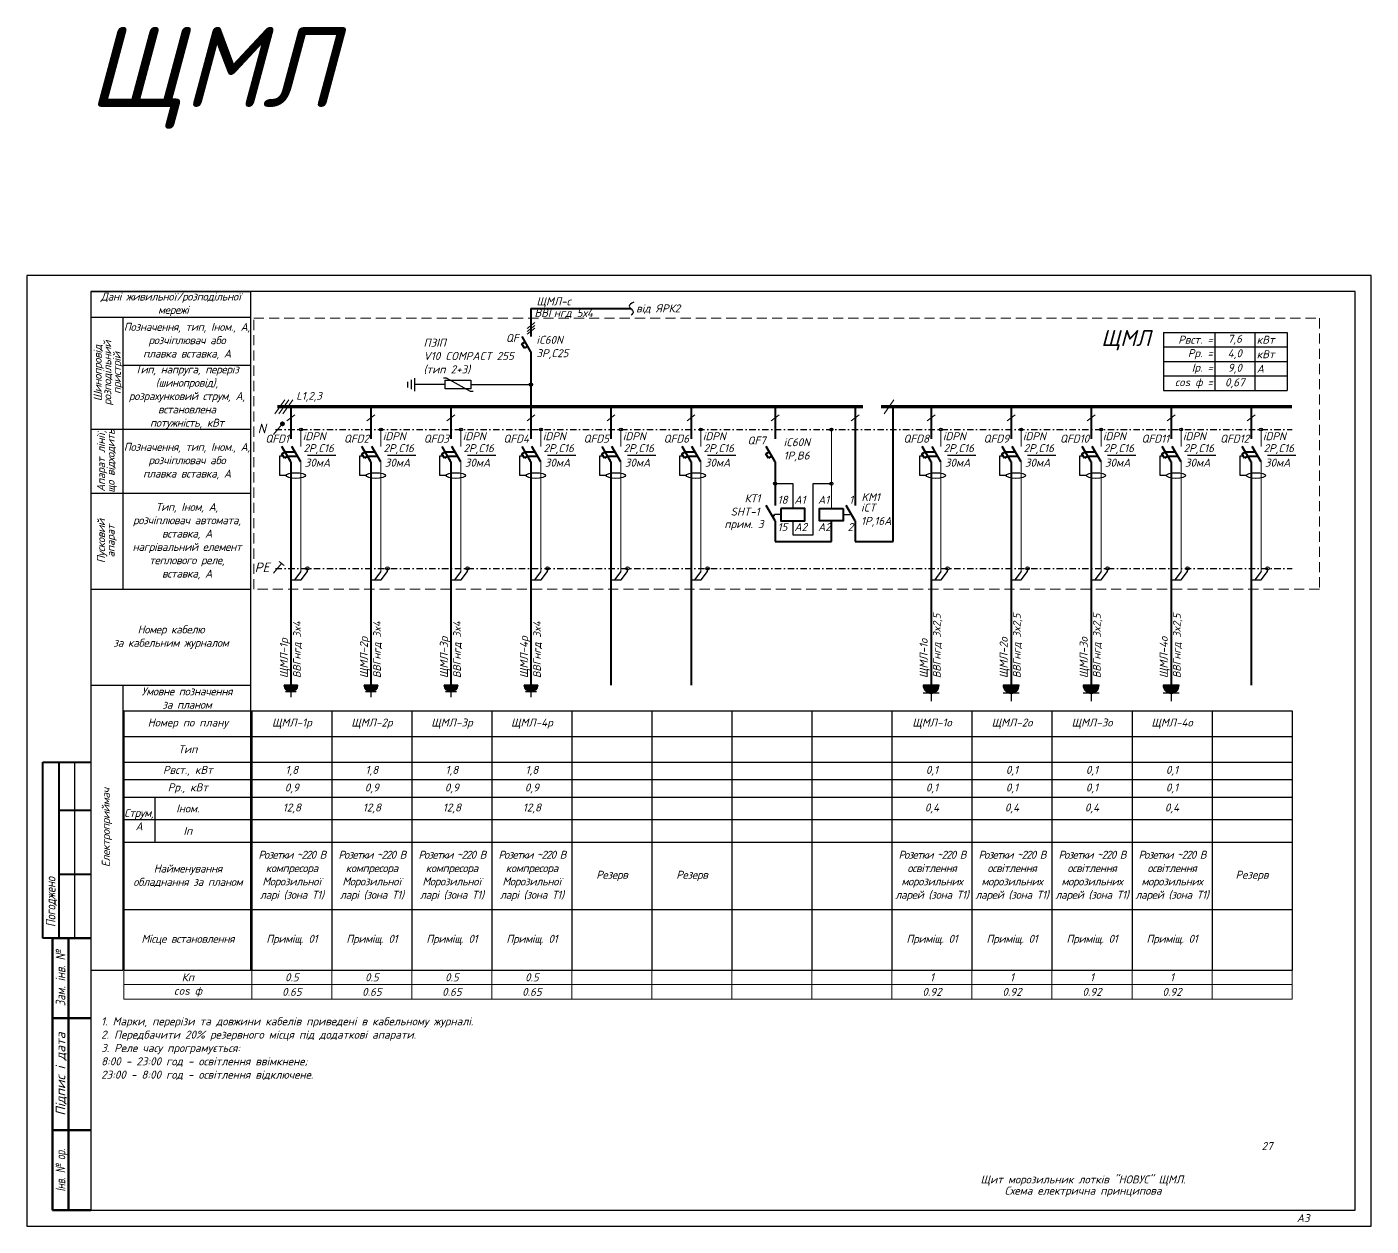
# Model space of a CAD drawing. Header units: millimetres. Extents: x -122434 to 1506205, y -201405 to 386015.
# Drawn here: x 542675 to 584675, y 4389 to 41857 of the extents above; entities that cross this region are included whole.
import ezdxf
from ezdxf.enums import TextEntityAlignment as Align

# ---------------------------------------------------------------- set-up
doc = ezdxf.new("R2010")
doc.units = ezdxf.units.MM
doc.linetypes.add('DASHDOTX2', pattern=[2, 1, -0.5, 0, -0.5])
doc.linetypes.add('DASHED', pattern=[9.525, 6.35, -3.175])
doc.layers.get('Defpoints').update_dxf_attribs({"color": 4})
doc.layers.add('Рамка внешняя', color=4, linetype='Continuous', lineweight=30, plot=False)
doc.layers.add('Схема', color=7, linetype='Continuous')
doc.styles.add('GOST 2.304', font='isocpeui.ttf')
doc.styles.add('ICO', font='isocpeui.ttf')
doc.styles.add('ГОСТ 2.304', font='isocpeui.ttf')
doc.styles.add('СГЕНЕРИР_СТИЛЬ_7', font='isocpeui.ttf')

# ---------------------------------------------------------------- blocks, each defined once
blk = doc.blocks.new('Roz_11')
blk.add_hatch(color=256).paths.add_polyline_path([(-2.5, 0), (2.5, 0, 1)])
for p, q in [((0, 2.5), (0, 5)), ((-2.5, 2.5), (2.5, 2.5)), ((-2.5, 0), (2.5, 0))]:
    blk.add_line(p, q)
blk.add_arc((0, 0), 2.5, 0, 180)
blk = doc.blocks.new('*T16')
at = {"color": 0, "linetype": 'ByBlock', "lineweight": -2, "transparency": 16777216}
for p, q in [((0, 0), (36500, 0)), ((0, 0), (0, -8100)), ((4000, 0), (4000, -8100)), ((6500, 0), (6500, -8100)), ((9000, 0), (9000, -8100)), ((11500, 0), (11500, -8100)), ((14000, 0), (14000, -8100)), ((16500, 0), (16500, -8100)), ((19000, 0), (19000, -8100)), ((21500, 0), (21500, -8100)), ((24000, 0), (24000, -8100)), ((26500, 0), (26500, -8100)), ((29000, 0), (29000, -8100)), ((31500, 0), (31500, -8100)), ((34000, 0), (34000, -8100)), ((36500, 0), (36500, -8100)), ((0, -800), (36500, -800)), ((0, -1600), (36500, -1600)), ((0, -2150), (36500, -2150)), ((0, -2700), (36500, -2700)), ((0, -3400), (36500, -3400)), ((0, -4100), (36500, -4100)), ((0, -6212), (36500, -6212)), ((0, -8100), (36500, -8100))]:
    blk.add_line(p, q, dxfattribs=at)
at = {"layer": 'Defpoints', "color": 8, "linetype": 'ByBlock', "lineweight": 0, "transparency": 16777216}
for p, q in [((0, -8100), (0, -9006)), ((4000, -8100), (4000, -9006)), ((6500, -8100), (6500, -9006)), ((9000, -8100), (9000, -9006)), ((11500, -8100), (11500, -9006)), ((14000, -8100), (14000, -9006)), ((16500, -8100), (16500, -9006)), ((19000, -8100), (19000, -9006)), ((21500, -8100), (21500, -9006)), ((24000, -8100), (24000, -9006)), ((26500, -8100), (26500, -9006)), ((29000, -8100), (29000, -9006)), ((31500, -8100), (31500, -9006)), ((34000, -8100), (34000, -9006)), ((36500, -8100), (36500, -9006)), ((0, -8553), (36500, -8553)), ((0, -9006), (36500, -9006))]:
    blk.add_line(p, q, dxfattribs=at)
at = {"color": 0, "transparency": 16777216, "char_height": 250, "attachment_point": 5, "style": 'GOST 2.304'}
for s, insert, width in [('Номер по плану', (2000, -400), 3880), ('ЩМЛ-1р', (5250, -400), 2380), ('ЩМЛ-2р', (7750, -400), 2380), ('ЩМЛ-3р', (10250, -400), 2380), ('ЩМЛ-4р', (12750, -400), 2380), ('ЩМЛ-1о', (25250, -400), 2380), ('ЩМЛ-2о', (27750, -400), 2380), ('ЩМЛ-3о', (30250, -400), 2380), ('ЩМЛ-4о', (32750, -400), 2380), ('Тип', (2000, -1200), 3880), ('Рвст., кВт', (2000, -1875), 3880), ('1,8', (5250, -1875), 2380), ('1,8', (7750, -1875), 2380), ('1,8', (10250, -1875), 2380), ('1,8', (12750, -1875), 2380), ('0,1', (25250, -1875), 2380), ('0,1', (27750, -1875), 2380), ('0,1', (30250, -1875), 2380), ('0,1', (32750, -1875), 2380), ('Рр., кВт', (2000, -2425), 3880), ('0,9', (5250, -2425), 2380), ('0,9', (7750, -2425), 2380), ('0,9', (10250, -2425), 2380), ('0,9', (12750, -2425), 2380), ('0,1', (25250, -2425), 2380), ('0,1', (27750, -2425), 2380), ('0,1', (30250, -2425), 2380), ('0,1', (32750, -2425), 2380), ('Іном.', (2000, -3050), 3880), ('12,8', (5250, -3050), 2380), ('12,8', (7750, -3050), 2380), ('12,8', (10250, -3050), 2380), ('12,8', (12750, -3050), 2380), ('0,4', (25250, -3050), 2380), ('0,4', (27750, -3050), 2380), ('0,4', (30250, -3050), 2380), ('0,4', (32750, -3050), 2380), ('Іп', (2000, -3750), 3880), ('{\\T0.85;\\C7;Розетки ~220 В\\P\\T0.95;компресора\\PМорозильної\\Pларі (зона Т1)}', (5250, -5156), 2380), ('{\\T0.85;\\C7;Розетки ~220 В\\P\\T0.95;компресора\\PМорозильної\\Pларі (зона Т1)}', (7750, -5156), 2380), ('{\\T0.85;\\C7;Розетки ~220 В\\P\\T0.95;компресора\\PМорозильної\\Pларі (зона Т1)}', (10250, -5156), 2380), ('{\\T0.85;\\C7;Розетки ~220 В\\P\\T0.95;компресора\\PМорозильної\\Pларі (зона Т1)}', (12750, -5156), 2380), ('{\\T0.85;\\C7;Розетки ~220 В\\P\\T0.95;освітлення\\Pморозильних\\Pларей (зона Т1)}', (25250, -5156), 2380), ('{\\T0.85;\\C7;Розетки ~220 В\\P\\T0.95;освітлення\\Pморозильних\\Pларей (зона Т1)}', (27750, -5156), 2380), ('{\\T0.85;\\C7;Розетки ~220 В\\P\\T0.95;освітлення\\Pморозильних\\Pларей (зона Т1)}', (30250, -5156), 2380), ('{\\T0.85;\\C7;Розетки ~220 В\\P\\T0.95;освітлення\\Pморозильних\\Pларей (зона Т1)}', (32750, -5156), 2380), ('{\\T0.95;\\C7;Найменування обладнання за планом}', (2000, -5156), 3880), ('{\\T0.95;\\C7;Резерв}', (15250, -5156), 2380), ('{\\T0.95;\\C7;Резерв}', (17750, -5156), 2380), ('Резерв', (35250, -5156), 2380), ('{\\T0.95;\\C7;Місце встановлення}', (2000, -7156), 3880), ('{\\T0.95;\\C7;Приміщ. 01}', (5250, -7156), 2380), ('{\\T0.95;\\C7;Приміщ. 01}', (7750, -7156), 2380), ('{\\T0.95;\\C7;Приміщ. 01}', (10250, -7156), 2380), ('{\\T0.95;\\C7;Приміщ. 01}', (12750, -7156), 2380), ('{\\T0.95;\\C7;Приміщ. 01}', (25250, -7156), 2380), ('{\\T0.95;\\C7;Приміщ. 01}', (27750, -7156), 2380), ('{\\T0.95;\\C7;Приміщ. 01}', (30250, -7156), 2380), ('{\\T0.95;\\C7;Приміщ. 01}', (32750, -7156), 2380)]:
    blk.add_mtext(s, dxfattribs=dict(at, insert=insert, width=width))
at = {"color": 7, "true_color": 0xffffff, "transparency": 16777216, "char_height": 250, "attachment_point": 5, "style": 'ГОСТ 2.304'}
for s, insert, width in [('Кп', (2000, -8326), 3880), ('0.5', (5250, -8326), 2380), ('0.5', (7750, -8326), 2380), ('0.5', (10250, -8326), 2380), ('0.5', (12750, -8326), 2380), ('1', (25250, -8326), 2380), ('1', (27750, -8326), 2380), ('1', (30250, -8326), 2380), ('1', (32750, -8326), 2380), ('cos ф', (2000, -8780), 3880), ('0.65', (5250, -8780), 2380), ('0.65', (7750, -8780), 2380), ('0.65', (10250, -8780), 2380), ('0.65', (12750, -8780), 2380), ('0.92', (25250, -8780), 2380), ('0.92', (27750, -8780), 2380), ('0.92', (30250, -8780), 2380), ('0.92', (32750, -8780), 2380)]:
    blk.add_mtext(s, dxfattribs=dict(at, insert=insert, width=width))
blk = doc.blocks.new('*T17')
at = {"color": 0, "linetype": 'ByBlock', "lineweight": -2, "transparency": 16777216}
for p, q in [((0, 0), (3860, 0)), ((0, 0), (0, -1813)), ((1600, 0), (1600, -1813)), ((2850, 0), (2850, -1813)), ((3860, 0), (3860, -1813)), ((0, -453), (3860, -453)), ((0, -907), (3860, -907)), ((0, -1360), (3860, -1360)), ((0, -1813), (3860, -1813))]:
    blk.add_line(p, q, dxfattribs=at)
at = {"color": 0, "transparency": 16777216, "char_height": 250}
for s, insert, width, attachment_point, style in [('Рвст. =', (1540, -227), 1480, 6, 'GOST 2.304'), ('7,6', (2225, -227), 1130, 5, 'GOST 2.304'), ('кВт', (2910, -227), 890, 4, 'GOST 2.304'), ('Рр. =', (1540, -680), 1480, 6, 'GOST 2.304'), ('4,0', (2225, -680), 1130, 5, 'GOST 2.304'), ('кВт', (2910, -680), 890, 4, 'GOST 2.304'), ('Ір. =', (1540, -1133), 1480, 6, 'GOST 2.304'), ('9,0', (2225, -1133), 1130, 5, 'ГОСТ 2.304'), ('А', (2910, -1133), 890, 4, 'GOST 2.304'), ('сos ф =', (1540, -1587), 1480, 6, 'GOST 2.304'), ('0,67', (2225, -1587), 1130, 5, 'GOST 2.304')]:
    blk.add_mtext(s, dxfattribs=dict(at, insert=insert, width=width, attachment_point=attachment_point, style=style))
blk = doc.blocks.new('*U159')
at = {"color": 0, "lineweight": 40}
for p, q in [((0, 0), (0, -1005)), ((0, -1720), (-280, -1240)), ((311, -1720), (31, -1240)), ((-284, -1468), (-180, -1408)), ((-204, -1607), (-284, -1468)), ((-100, -1547), (-204, -1607)), ((-181, -1409), (130, -1409)), ((-100, -1547), (210, -1547))]:
    blk.add_line(p, q, dxfattribs=at)
at = {"color": 0, "lineweight": 13}
blk.add_line((-124, -441), (124, -256), dxfattribs=at)
at = {"color": 0, "lineweight": 9}
for p, q in [((311, -711), (311, -1240)), ((311, -2461), (311, -1720)), ((311, -2941), (311, -2461)), ((311, -5151), (311, -2941))]:
    blk.add_line(p, q, dxfattribs=at)
blk.add_line((516, -1512), (1402, -1512))
at = {"lineweight": 40}
for p, q in [((0, -1720), (0, -2226)), ((0, -2226), (0, -2941)), ((0, -2941), (0, -4529))]:
    blk.add_line(p, q, dxfattribs=at)
at = {"color": 0}
blk.add_lwpolyline([(-151, -2149), (-346, -2149), (-346, -1537), (-244, -1537)], dxfattribs=at)
blk.add_circle((311, -711), 46.3, dxfattribs=at)
blk.add_ellipse((153, -2149), major_axis=(-304, 0), ratio=0.29336, dxfattribs=at)
at = {"color": 0, "lineweight": 40}
blk.add_point((-37, -1659), dxfattribs=at)
at = {"lineweight": 50, "style": 'ГОСТ 2.304'}
for tag, p in [('ТYPE', (369, -1046)), ('CURRENT', (391, -1419)), ('D_CURRENT', (432, -1871))]:
    blk.add_attdef(tag, p, '', height=250, dxfattribs=at)
at = {"style": 'ГОСТ 2.304'}
blk.add_attdef('QF', text='', height=250, dxfattribs=at).set_placement((-61, -997), align=Align.MIDDLE_RIGHT)
blk = doc.blocks.new('*U4')
h = blk.add_hatch(color=256)
h.dxf.hatch_style = 1
h.paths.add_polyline_path([(175, 0, 1), (-175, 0)])
at = {"color": 0, "linetype": 'Continuous', "lineweight": 30}
for p, q in [((175, 0), (-175, 0)), ((140, 175), (-140, 175)), ((0, 175), (0, 315)), ((0, 175), (0, 315)), ((0, 175), (0, 315))]:
    blk.add_line(p, q, dxfattribs=at)
blk.add_arc((0, 0), 175, 0, 180, dxfattribs=at)
blk = doc.blocks.new('*U8')
at = {"lineweight": 40}
for p, q in [((4.94, 90), (4.94, 145)), ((4.94, 145), (19.94, 145)), ((9.94, 145), (9.94, 90)), ((9.94, 130), (19.94, 130)), ((9.94, 110), (19.94, 110)), ((19.94, 90), (4.94, 90))]:
    blk.add_line(p, q, dxfattribs=at)
at = {"lineweight": 25}
blk.add_line((14.94, 90), (14.94, 145), dxfattribs=at)
at = {"linetype": 'Continuous', "lineweight": 60}
for p, q in [((8, 5), (8, 90)), ((8, 90), (20, 90)), ((13, 5), (13, 90)), ((8, 65), (20, 65)), ((8, 30), (20, 30)), ((20, 5), (8, 5))]:
    blk.add_line(p, q, dxfattribs=at)
at = {"lineweight": 30, "ltscale": 100}
blk.add_lwpolyline([(20, 5), (415, 5), (415, 292), (20, 292)], close=True, dxfattribs=at)
at = {"layer": 'Рамка внешняя', "ltscale": 100}
blk.add_lwpolyline([(0, 0), (420, 0), (420, 297), (0, 297)], close=True, dxfattribs=at)
at = {"linetype": 'Continuous', "lineweight": 25, "style": 'СГЕНЕРИР_СТИЛЬ_7'}
for s, width, p in [('Погоджено', 0.8, (7.44, 101.27)), ('Зам. інв. №', 0.8, (10.5, 77.5)), ('Інв. № ор.', 0.7, (10.5, 17.5))]:
    blk.add_text(s, height=3, rotation=90, dxfattribs=dict(at, width=width)).set_placement(p, align=Align.MIDDLE_CENTER)
blk.add_text('Підпис і дата', height=3, rotation=90, dxfattribs=at).set_placement((10.5, 47.5), align=Align.MIDDLE_CENTER)
at = {"layer": 'Схема', "linetype": 'Continuous', "style": 'ГОСТ 2.304'}
blk.add_text('А3', height=2.5, dxfattribs=at).set_placement((396.77, 1.24))

msp = doc.modelspace()

# ---------------------------------------------------------------- linework, layer by layer
at = {"ltscale": 200}
for p, q in [((544675, 33589), (549675, 33589)), ((549675, 12389), (549675, 33589)), ((544675, 32789), (549675, 32789))]:
    msp.add_line(p, q, dxfattribs=at)
at = {"color": 7, "ltscale": 200}
for p, q in [((544675, 33589), (544675, 12389)), ((545675, 32789), (545675, 29289)), ((545675, 31289), (549675, 31289)), ((544675, 29289), (549675, 29289)), ((545675, 29289), (545675, 27289)), ((544675, 27289), (549675, 27289)), ((545675, 27289), (545675, 24289)), ((544675, 24289), (549675, 24289)), ((544675, 21289), (549675, 21289)), ((545675, 21289), (545675, 12389)), ((545675, 20489), (549675, 20489)), ((545675, 19689), (549675, 19689)), ((545675, 18889), (549675, 18889)), ((545675, 17789), (549675, 17789)), ((546675, 17789), (546675, 16389)), ((546675, 17089), (549675, 17089)), ((545675, 16389), (549675, 16389)), ((544675, 12389), (545675, 12389))]:
    msp.add_line(p, q, dxfattribs=at)
at = {"lineweight": 40, "ltscale": 200}
for p, q in [((558425, 33057), (558425, 32183)), ((558425, 33057), (561546, 33057)), ((558141, 31955), (558245, 32015)), ((558221, 31816), (558141, 31955)), ((558425, 31703), (558145, 32183)), ((558325, 31876), (558221, 31816)), ((558425, 31703), (558425, 29989)), ((566052, 28269), (566052, 26903)), ((566052, 26423), (566052, 25780)), ((567810, 25780), (567810, 26423)), ((566052, 25780), (567810, 25780)), ((550925, 25459), (550925, 21289)), ((553425, 25459), (553425, 21289)), ((555925, 25459), (555925, 21289)), ((558425, 25459), (558425, 21289)), ((560925, 25459), (560925, 21289)), ((563425, 25459), (563425, 21289)), ((570925, 25459), (570925, 21289)), ((573425, 25459), (573425, 21289)), ((575925, 25459), (575925, 21289)), ((578425, 25459), (578425, 21289)), ((580925, 25459), (580925, 21289))]:
    msp.add_line(p, q, dxfattribs=at)
at = {"lineweight": 13, "ltscale": 200}
for p, q in [((558301, 32437), (558549, 32622)), ((558301, 32345), (558549, 32530)), ((558301, 32254), (558549, 32439))]:
    msp.add_line(p, q, dxfattribs=at)
at = {"color": 7, "lineweight": 30, "ltscale": 300}
for p, q in [((555744, 30682, 0), (554800, 30682, 0)), ((555783, 30883, 0), (555694, 30883, 0)), ((556533, 30469, 0), (555783, 30883, 0)), ((556544, 30682, 0), (558425, 30682, 0)), ((556622, 30469, 0), (556533, 30469, 0))]:
    msp.add_line(p, q, dxfattribs=at)
at = {"lineweight": 15, "ltscale": 200}
for p, q in [((550732, 30207), (550426, 29770)), ((550856, 30207), (550550, 29770)), ((550980, 30207), (550675, 29770)), ((569767, 30207), (569461, 29770))]:
    msp.add_line(p, q, dxfattribs=at)
at = {"color": 0, "lineweight": 40, "ltscale": 200}
for p, q in [((566052, 29989), (566052, 28984)), ((568552, 29989), (568552, 26903)), ((569741, 25780), (569741, 29989)), ((565768, 28520), (565872, 28580)), ((566052, 28269), (565772, 28749)), ((565848, 28382), (565768, 28520)), ((565952, 28442), (565848, 28382)), ((566052, 26423), (565772, 26903)), ((568552, 26423), (568272, 26903)), ((568552, 26423), (568552, 25780)), ((568552, 25780), (569741, 25780))]:
    msp.add_line(p, q, dxfattribs=at)
at = {"color": 0, "lineweight": 13, "ltscale": 200}
for p, q in [((565927, 29548), (566176, 29733)), ((568427, 29548), (568676, 29733))]:
    msp.add_line(p, q, dxfattribs=at)
at = {"color": 0, "linetype": 'DASHDOTX2', "ltscale": 200}
for p, q in [((550443, 29277), (582204, 29277)), ((566232, 26619), (565937, 26619)), ((568183, 26619), (568437, 26619)), ((550443, 24938), (582204, 24938))]:
    msp.add_line(p, q, dxfattribs=at)
at = {"color": 0, "lineweight": 9, "ltscale": 200}
msp.add_line((567810, 26814), (567810, 29277), dxfattribs=at)
at = {"color": 0, "ltscale": 200}
for p, q in [((551236, 24837), (551039, 24578)), ((551240, 24578), (551442, 24838)), ((551442, 24838), (551442, 24938)), ((553736, 24837), (553539, 24578)), ((553740, 24578), (553942, 24838)), ((553942, 24838), (553942, 24938)), ((556236, 24837), (556039, 24578)), ((556240, 24578), (556442, 24838)), ((556442, 24838), (556442, 24938)), ((558736, 24837), (558539, 24578)), ((558740, 24578), (558942, 24838)), ((558942, 24838), (558942, 24938)), ((561236, 24837), (561039, 24578)), ((561240, 24578), (561442, 24838)), ((561442, 24838), (561442, 24938)), ((563736, 24837), (563539, 24578)), ((563740, 24578), (563942, 24838)), ((563942, 24838), (563942, 24938)), ((571236, 24837), (571039, 24578)), ((571240, 24578), (571442, 24838)), ((571442, 24838), (571442, 24938)), ((573736, 24837), (573539, 24578)), ((573740, 24578), (573942, 24838)), ((573942, 24838), (573942, 24938)), ((576236, 24837), (576039, 24578)), ((576240, 24578), (576442, 24838)), ((576442, 24838), (576442, 24938)), ((578736, 24837), (578539, 24578)), ((578740, 24578), (578942, 24838)), ((578942, 24838), (578942, 24938)), ((581236, 24837), (581039, 24578)), ((581240, 24578), (581442, 24838)), ((581442, 24838), (581442, 24938)), ((550916, 24578), (551240, 24578)), ((553416, 24578), (553740, 24578)), ((555916, 24578), (556240, 24578)), ((558416, 24578), (558740, 24578)), ((560916, 24578), (561240, 24578)), ((563416, 24578), (563740, 24578)), ((570916, 24578), (571240, 24578)), ((573416, 24578), (573740, 24578)), ((575916, 24578), (576240, 24578)), ((578416, 24578), (578740, 24578)), ((580916, 24578), (581240, 24578))]:
    msp.add_line(p, q, dxfattribs=at)
at = {"linetype": 'DASHED', "lineweight": 18, "ltscale": 50}
msp.add_lwpolyline([(549765, 32756), (583061, 32756), (583061, 24289), (549765, 24289)], close=True, dxfattribs=at)
at = {"color": 7, "lineweight": 30, "ltscale": 100, "elevation": 0}
for points in [[(554574, 30593), (554574, 30771)], [(554687, 30536), (554687, 30828)], [(554800, 30479), (554800, 30885)]]:
    msp.add_lwpolyline(points, dxfattribs=at)
msp.add_lwpolyline([(555744, 30545), (555744, 30819), (556544, 30819), (556544, 30545)], close=True, dxfattribs=at)
at = {"color": 0, "lineweight": 40, "ltscale": 50, "const_width": 100}
for points in [[(550505, 29989), (568796, 29989)], [(569364, 29989), (582204, 29989)]]:
    msp.add_lwpolyline(points, dxfattribs=at)
at = {"lineweight": 20, "ltscale": 50}
for points in [[(550635, 29427), (550378, 29127)], [(550635, 25089), (550378, 24789)], [(550631, 25092), (550712, 25029), (550557, 25150)]]:
    msp.add_lwpolyline(points, dxfattribs=at)
at = {"lineweight": 9, "ltscale": 50, "const_width": 75}
msp.add_lwpolyline([(550623, 29455, 1), (550698, 29455, 1)], format="xyb", close=True, dxfattribs=at)
for points in [[(566052, 27586), (566605, 27586), (566605, 26814)], [(566605, 26423), (566605, 25989), (567242, 25989), (567242, 27586), (567810, 27586)]]:
    msp.add_lwpolyline(points)
at = {"color": 0, "lineweight": 40, "ltscale": 50}
for points in [[(566232, 26814), (566232, 26423), (566978, 26423), (566978, 26814)], [(568183, 26814), (568183, 26423), (567437, 26423), (567437, 26814)]]:
    msp.add_lwpolyline(points, close=True, dxfattribs=at)
at = {"color": 0}
for centre, radius in [((558425, 30682, 0), 51.8), ((567810, 29277), 46.3), ((566052, 27586), 46.3), ((567810, 27586), 46.3), ((551442, 24938), 51.8), ((553942, 24938), 51.8), ((556442, 24938), 51.8), ((558942, 24938), 51.8), ((561442, 24938), 51.8), ((563942, 24938), 51.8), ((571442, 24938), 51.8), ((573942, 24938), 51.8), ((576442, 24938), 51.8), ((578942, 24938), 51.8), ((581442, 24938), 51.8)]:
    msp.add_circle(centre, radius, dxfattribs=at)
msp.add_spline([(561636, 33255), (561492, 33133), (561620, 32952), (561556, 32846)], degree=3)
at = {"color": 0, "lineweight": 40}
for p in [(566015, 28330), (566015, 26593), (568515, 26484)]:
    msp.add_point(p, dxfattribs=at)

# ---------------------------------------------------------------- block references
at = {"xscale": 100, "yscale": 100, "zscale": 100}
msp.add_blockref('*U8', (542675, 4389), dxfattribs=at)
for name, p in [('*T17', (578191, 32310)), ('*T16', (545704, 20489))]:
    msp.add_blockref(name, p)
at = {"lineweight": 50}
for p, values in [((550925, 29989), {'QF': 'QFD1', 'ТYPE': 'iDPN', 'CURRENT': '2P,C16', 'D_CURRENT': '30мА'}), ((553425, 29989), {'QF': 'QFD2', 'ТYPE': 'iDPN', 'CURRENT': '2P,C16', 'D_CURRENT': '30мА'}), ((555925, 29989), {'QF': 'QFD3', 'ТYPE': 'iDPN', 'CURRENT': '2P,C16', 'D_CURRENT': '30мА'}), ((558425, 29989), {'QF': 'QFD4', 'ТYPE': 'iDPN', 'CURRENT': '2P,C16', 'D_CURRENT': '30мА'}), ((560925, 29989), {'QF': 'QFD5', 'ТYPE': 'iDPN', 'CURRENT': '2P,C16', 'D_CURRENT': '30мА'}), ((563425, 29989), {'QF': 'QFD6', 'ТYPE': 'iDPN', 'CURRENT': '2P,C16', 'D_CURRENT': '30мА'}), ((570925, 29989), {'QF': 'QFD8', 'ТYPE': 'iDPN', 'CURRENT': '2P,C16', 'D_CURRENT': '30мА'}), ((573425, 29989), {'QF': 'QFD9', 'ТYPE': 'iDPN', 'CURRENT': '2P,C16', 'D_CURRENT': '30мА'}), ((575925, 29989), {'QF': 'QFD10', 'ТYPE': 'iDPN', 'CURRENT': '2P,C16', 'D_CURRENT': '30мА'}), ((578425, 29989), {'QF': 'QFD11', 'ТYPE': 'iDPN', 'CURRENT': '2P,C16', 'D_CURRENT': '30мА'}), ((580925, 29989), {'QF': 'QFD12', 'ТYPE': 'iDPN', 'CURRENT': '2P,C16', 'D_CURRENT': '30мА'})]:
    msp.add_blockref('*U159', p, dxfattribs=at).add_auto_attribs(values)
at = {"rotation": 180}
for name, p, xscale, yscale, zscale in [('*U4', (550925, 21289), -1.2, 1.2, 1.2), ('*U4', (553425, 21289), -1.2, 1.2, 1.2), ('*U4', (555925, 21289), -1.2, 1.2, 1.2), ('*U4', (558425, 21289), -1.2, 1.2, 1.2), ('Roz_11', (570925, 21289), 100, 100, 100), ('Roz_11', (573425, 21289), 100, 100, 100), ('Roz_11', (575925, 21289), 100, 100, 100), ('Roz_11', (578425, 21289), 100, 100, 100)]:
    msp.add_blockref(name, p, dxfattribs=dict(at, xscale=xscale, yscale=yscale, zscale=zscale))

# ---------------------------------------------------------------- texts
at = {"color": 3, "lineweight": 40, "style": 'GOST 2.304'}
msp.add_text('ЩМЛ', height=2500, dxfattribs=at).set_placement((544575, 39355))
at = {"lineweight": 40, "style": 'GOST 2.304'}
for s, p in [('ЩМЛ-с', (558597, 33157)), ('від ЯРК2', (561710, 32937)), ('ВВГнгд 5х4', (558534, 32795))]:
    msp.add_text(s, height=250, dxfattribs=at).set_placement(p)
at = {"color": 0, "lineweight": 40, "style": 'GOST 2.304'}
for s, height, p in [('ЩМЛ', 500, (576240, 31885)), ('QF7', 250, (565190, 28810)), ('КТ1', 250, (565098, 27001)), ('KM1', 250, (568752, 27039)), ('SHT-1', 250, (564663, 26587)), ('прим. 3', 250, (564468, 26199))]:
    msp.add_text(s, height=height, dxfattribs=at).set_placement(p)
at = {"color": 0, "lineweight": 9, "style": 'ICO'}
for s, height, p in [('L1,2,3', 243.1, (551090, 30207)), ('N', 300, (549885, 29159)), ('PE', 300, (549792, 24821))]:
    msp.add_text(s, height=height, dxfattribs=at).set_placement(p)
at = {"linetype": 'Continuous', "char_height": 250, "style": 'ГОСТ 2.304'}
for s, insert, width, attachment_point in [('{\\T0.95;Дані живильної/розподільної\\P мережі}', (547175, 33189), 5000, 5), ('{\\T0.95;Позначення, тип, Iном., А, розчіплювач або \\Pплавка вставка, А}', (547675, 32039), 4000, 5), ('iC60N\\P{\\C7;3P,C}25', (558595, 31842), 4000, 4)]:
    msp.add_mtext(s, dxfattribs=dict(at, insert=insert, width=width, attachment_point=attachment_point))
at = {"color": 7, "linetype": 'Continuous', "char_height": 250, "attachment_point": 5, "rotation": 90, "line_spacing_factor": 0.72, "style": 'ГОСТ 2.304'}
for s, insert, width in [('{\\T0.95;Шинопровід\\Pрозподільний \\Pпристрій}', (545220, 31039), 3500), ('{\\T0.95;Апарат лінії, що відходить}', (545175, 28289), 2000), ('{\\T0.95;Пусковий \\Pапарат}', (545175, 25789), 3000), ('{\\T0.95;Електроприймач}', (545175, 16839), 8900)]:
    msp.add_mtext(s, dxfattribs=dict(at, insert=insert, width=width))
at = {"color": 7, "linetype": 'Continuous', "char_height": 250, "style": 'ГОСТ 2.304'}
for s, insert, width, attachment_point in [('{\\C256;ПЗІП\\PV10 COMPACT 255\\P(тип 2+3)}', (555069, 31562), 4000, 4), ('{\\T0.95;Тип, напруга, переріз (шинопровід), розрахунковий струм, А, встановлена \\Pпотужність, кВт}', (547675, 30289), 4000, 5), ('iC60N\\P1P,B6', (566318, 28643), 4000, 4), ('{\\T0.95;Позначення, тип, Iном., А, розчіплювач або \\Pплавка вставка, А}', (547675, 28289), 4000, 5), ('{\\T0.95;Тип, Iном, А,\\Pрозчіплювач автомата,\\Pвставка, А\\Pнагрівальний елемент теплового реле,\\Pвставка, А}', (547675, 25789), 4000, 5), ('18', (566129, 27082), 442.21, 4), ('A1', (566655, 27082), 442.21, 4), ('A1', (567393, 27082), 442.21, 4), ('1', (568367, 27082), 442.21, 4), ('iCT\\P1P,16А', (568737, 26601), 4000, 4), ('15', (566129, 26231), 442.21, 4), ('A2', (566655, 26231), 442.21, 4), ('A2', (567393, 26231), 442.21, 4), ('2', (568321, 26231), 442.21, 4), ('{\\T0.95;Номер кабелю \\Pза кабельним журналом}', (547175, 22789), 5000, 5), ('{\\T0.95;Умовне позначення \\Pза планом}', (547675, 20889), 4000, 5), ('{\\T0.95;Струм, А}', (546175, 17089), 1000, 5)]:
    msp.add_mtext(s, dxfattribs=dict(at, insert=insert, width=width, attachment_point=attachment_point))
at = {"color": 1, "linetype": 'Continuous', "insert": (557641, 32136), "char_height": 250, "width": 562.36, "attachment_point": 4, "style": 'ГОСТ 2.304'}
msp.add_mtext('{\\C7;QF}', dxfattribs=at)
at = {"color": 7, "linetype": 'Continuous', "char_height": 250, "width": 4000, "attachment_point": 4, "rotation": 90, "style": 'ГОСТ 2.304'}
for s, insert in [('{\\C256;ЩМЛ-1о\\P\\H0.95833x;ВВГнгд 3x2,5}', (570925, 21510)), ('{\\C256;ЩМЛ-2о\\P\\H0.95833x;ВВГнгд 3x2,5}', (573425, 21510)), ('{\\C256;ЩМЛ-3о\\P\\H0.95833x;ВВГнгд 3x2,5}', (575925, 21510)), ('{\\C256;ЩМЛ-4о\\P\\H0.95833x;ВВГнгд 3x2,5}', (578425, 21510)), ('{\\C256;ЩМЛ-1р\\P\\H0.95833x;ВВГнгд 3x4}', (550925, 21510)), ('{\\C256;ЩМЛ-2р\\P\\H0.95833x;ВВГнгд 3x4}', (553425, 21510)), ('{\\C256;ЩМЛ-3р\\P\\H0.95833x;ВВГнгд 3x4}', (555925, 21510)), ('{\\C256;ЩМЛ-4р\\P\\H0.95833x;ВВГнгд 3x4}', (558425, 21510))]:
    msp.add_mtext(s, dxfattribs=dict(at, insert=insert))
at = {"lineweight": 15, "insert": (544995, 10913), "char_height": 250, "width": 14539.48, "attachment_point": 1, "style": 'ГОСТ 2.304'}
msp.add_mtext('{\\C7;1. Марки, перерізи та довжини кабелів приведені в кабельному журналі}.\\P{\\C7;2. Передбачити 20% резервного місця під додаткові апарати.\\P3. Реле часу програмується:\\P8:00 - 23:00 год - освітлення ввімкнене;\\P23:00 - 8:00 год - освітлення відключене.}', dxfattribs=at)
at = {"linetype": 'Continuous', "lineweight": 25, "char_height": 250, "attachment_point": 5, "line_spacing_factor": 0.84, "style": 'GOST 2.304'}
for s, insert, width in [('{\\C7;27}', (581425, 6889), 1500), ('{\\C7;Щит морозильник лотків "НОВУС" ЩМЛ. \\PСхема електрична принципова }', (575675, 5639), 7000)]:
    msp.add_mtext(s, dxfattribs=dict(at, insert=insert, width=width))

doc.saveas('drawing.dxf')
